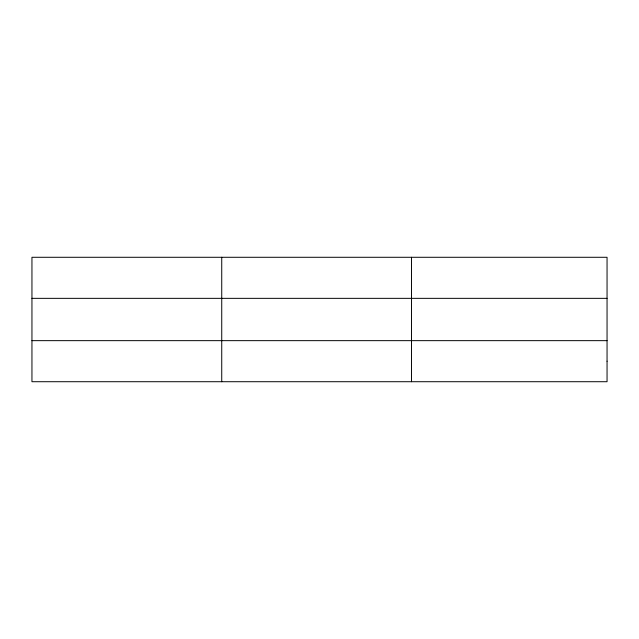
<?xml version="1.0" encoding="UTF-8"?>
<svg xmlns="http://www.w3.org/2000/svg" width="639" height="639" viewBox="0 0 639 639"><rect width="100%" height="100%" fill="white"/><g stroke="black" fill="none" stroke-linecap="round" stroke-linejoin="round"><path stroke-width="0.96" d="M221.733 257.285L221.733 381.715M411.516 257.285L411.516 381.715M31.95 298.349L607.05 298.349M31.95 340.651L607.05 340.651M607.05 361.187L607.05 381.715L31.95 381.715L31.95 257.285L607.05 257.285L607.05 361.187"/></g></svg>
